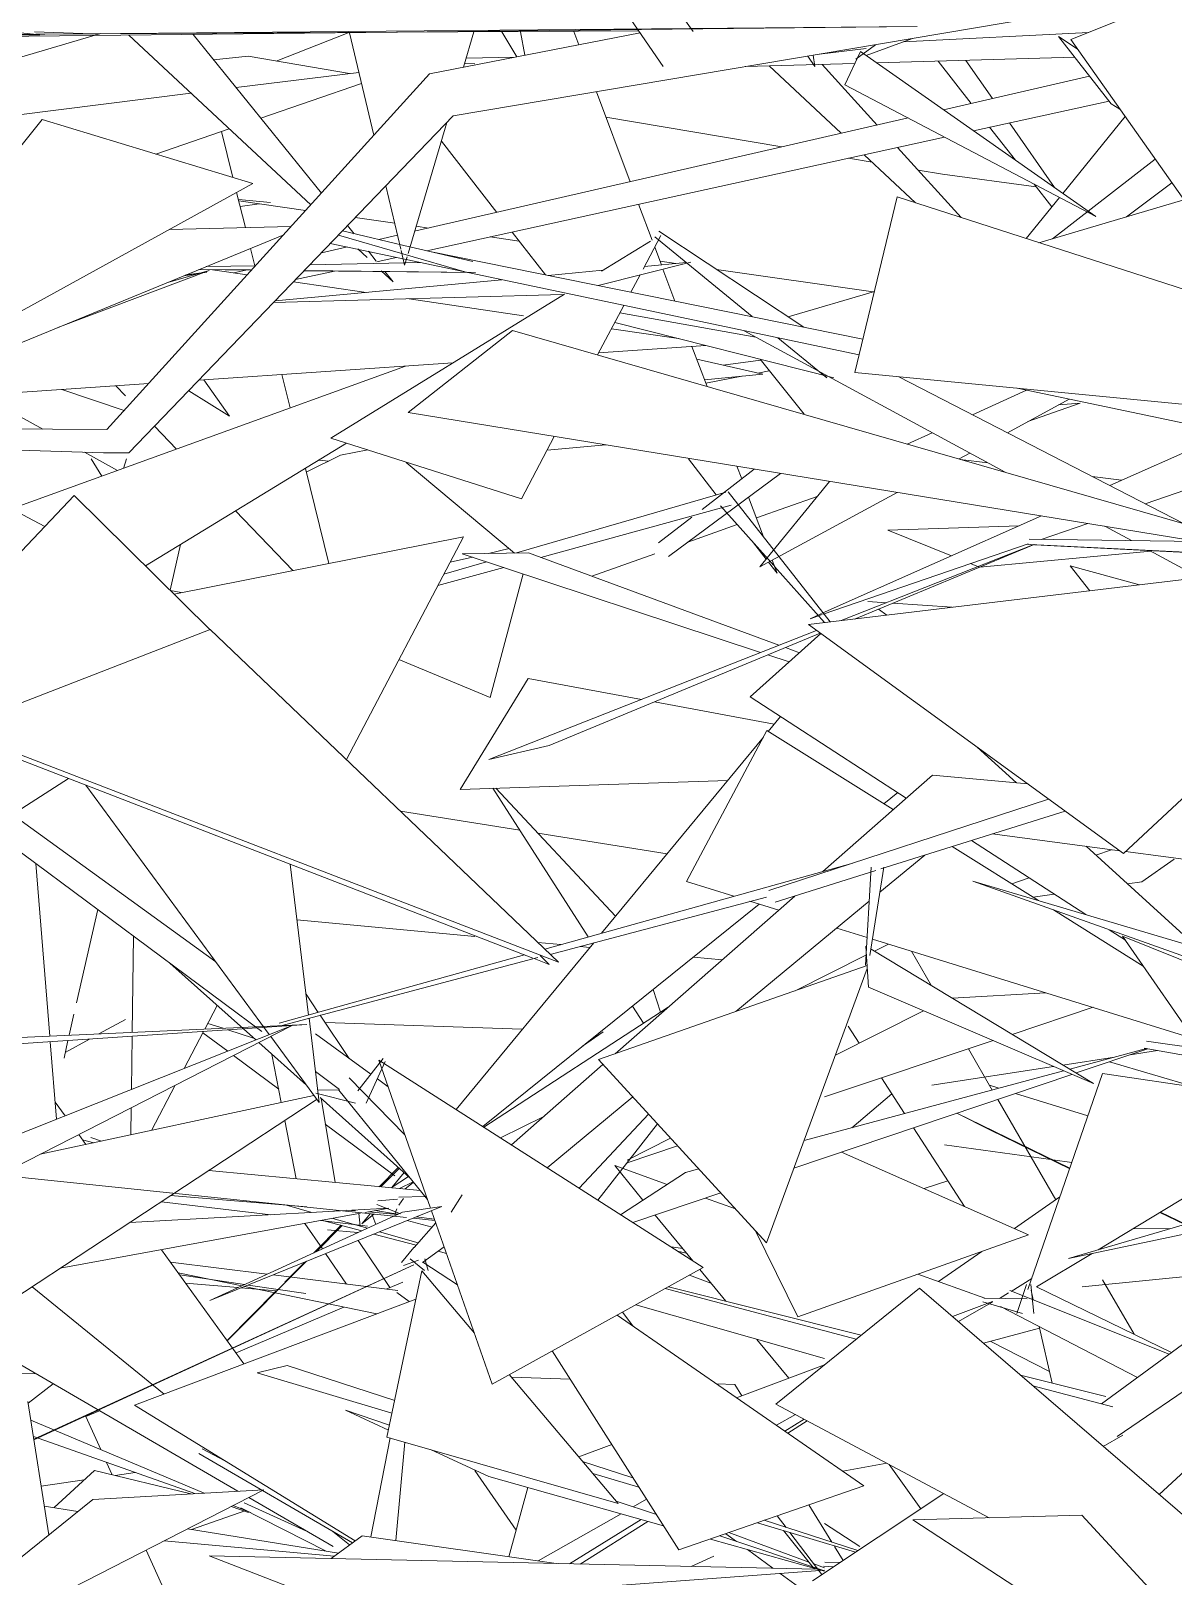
# Model space of a CAD drawing. Header units: millimetres. Extents: x 78096 to 288885, y -20632 to 149556.
# Drawn here: x 251078.9 to 251243.7, y 93007.4 to 93230.5 of the extents above; entities that cross this region are included whole.
import ezdxf

# ---------------------------------------------------------------- set-up
doc = ezdxf.new("R2010")
doc.units = ezdxf.units.MM
doc.layers.add('G-IMPT', color=8, linetype='Continuous', lineweight=9)
doc.layers.add('L-PLNT', color=71, linetype='Continuous', lineweight=9)

# ---------------------------------------------------------------- blocks, each defined once
blk = doc.blocks.new('ZZ-V - Tree Broadleaf 1 - 3dtree rotund SIMPLU-4826059-TOMH A-A')
at = {"layer": 'G-IMPT'}
for p, q in [((25527.88, 93199.91), (25548.8, 93206.1)), ((25491.71, 93189.2), (25504.14, 93192.88)), ((25487.63, 93183.09), (25493.98, 93175.13)), ((25411.08, 93174.84), (25405.18, 93178.54)), ((25411.08, 93174.84), (25407.35, 93180.11)), ((25518.27, 93175.08), (25526.11, 93178.61)), ((25508.87, 93170.84), (25512.49, 93172.48))]:
    blk.add_line(p, q, dxfattribs=at)
blk = doc.blocks.new('ZZ-V - Tree Broadleaf 1 - 3dtree rotund SIMPLU-4826034-TOMH A-A')
at = {"layer": 'G-IMPT'}
for p, q in [((25437.22, 93278.63), (25473.66, 93225.32)), ((25443.74, 93278.03), (25477.98, 93230.42)), ((25548.91, 93235.82), (25532.48, 93229.23)), ((25527.29, 93232.36), (25443.36, 93218.23)), ((25383.69, 93229.93), (25336.05, 93229.84)), ((25347.06, 93216.66), (25392.47, 93230.12)), ((25370.17, 93231.34), (25383.69, 93229.93)), ((25377.55, 93229.65), (25510.33, 93231.1)), ((25510.33, 93231.1), (25378.91, 93229.96)), ((25382.94, 93230.33), (25389.9, 93230.09)), ((25383.1, 93229.99), (25470.15, 93230.47)), ((25396.52, 93229.85), (25422.78, 93205.36)), ((25405.81, 93229.95), (25424.32, 93207.07)), ((25428.4, 93230.2), (25431.9, 93215.42)), ((25470.33, 93230.19), (25439.93, 93224.29)), ((25446.32, 93230.34), (25444.81, 93225.24)), ((25532.48, 93229.23), (25581.77, 93159.35)), ((25439.93, 93224.29), (25393.38, 93172.93)), ((25384.04, 93217.7), (25346.66, 93171.1)), ((25384.04, 93217.7), (25414.42, 93208.45)), ((25443.36, 93218.23), (25396.55, 93169.57)), ((25442.45, 93217.28), (25436.83, 93198.37)), ((25414.42, 93208.45), (25348.23, 93171.96)), ((25433.62, 93208.11), (25435.78, 93198.98)), ((25501.32, 93181.17), (25507.42, 93206.52)), ((25560.63, 93189.33), (25507.42, 93206.52)), ((25377.04, 93183.84), (25418.88, 93201.06)), ((25402.34, 93201.79), (25419.97, 93202.26)), ((25426.77, 93200.98), (25445.35, 93195.6)), ((25437.03, 93199.33), (25427.37, 93201.6)), ((25428.11, 93202.38), (25429.06, 93201.2)), ((25470.75, 93196.09), (25473.33, 93200.95)), ((25472.46, 93200.73), (25486.48, 93189.23)), ((25473.03, 93201.59), (25493.94, 93187.73)), ((25425.6, 93199.77), (25501.93, 93183.7)), ((25429.6, 93199), (25430.93, 93197.75)), ((25431.1, 93198.68), (25432.25, 93197.26)), ((25435.82, 93198.8), (25436.33, 93196.67)), ((25446.17, 93197.18), (25437.11, 93199.31)), ((25439.99, 93198.63), (25502.48, 93186)), ((25471.84, 93200.15), (25464.76, 93195.79)), ((25407.68, 93196.45), (25414.82, 93196.58)), ((25422.68, 93196.73), (25438.59, 93197.03)), ((25436.68, 93197.85), (25436.33, 93196.67)), ((25464.27, 93193.72), (25477.63, 93197.1)), ((25476.96, 93197.04), (25470.96, 93196.48)), ((25386.3, 93187.65), (25408.14, 93195.87)), ((25408.14, 93195.87), (25402.16, 93194.18)), ((25404.48, 93195.14), (25407.81, 93195.63)), ((25407.81, 93195.63), (25404.75, 93195.25)), ((25406.63, 93196.02), (25414.24, 93195.94)), ((25414.09, 93195.97), (25406.72, 93196.05)), ((25406.72, 93196.05), (25414.26, 93195.96)), ((25413.62, 93195.26), (25408.63, 93196)), ((25450.37, 93194.56), (25417.65, 93191.5)), ((25430.77, 93192.72), (25420.31, 93194.27)), ((25421.84, 93195.85), (25446.57, 93195.59)), ((25446.57, 93195.59), (25421.86, 93195.88)), ((25421.86, 93195.87), (25445.78, 93195.59)), ((25432.96, 93195.86), (25434.66, 93194.28)), ((25433.49, 93195.73), (25434.66, 93194.28)), ((25464.96, 93195.92), (25457.06, 93195.18)), ((25468.99, 93192.77), (25470.31, 93195.25)), ((25459.11, 93192.42), (25417.42, 93191.26)), ((25459.4, 93192.49), (25425.67, 93171.71)), ((25453.49, 93189.37), (25436.98, 93191.81)), ((25464.18, 93183.7), (25467.97, 93190.85)), ((25467.41, 93189.78), (25487.04, 93186.28)), ((25436.83, 93175.37), (25451.89, 93187.24)), ((25451.89, 93187.24), (25564.97, 93154.69)), ((25475.86, 93186.06), (25466.19, 93187.49)), ((25466.66, 93188.38), (25498.3, 93180.4)), ((25485.35, 93187.19), (25523.02, 93166.77)), ((25464.34, 93184.01), (25479.8, 93185.06)), ((25490.22, 93186.17), (25497.26, 93180.4)), ((25379.62, 93161.48), (25436.47, 93182.1)), ((25406.64, 93180.06), (25443.29, 93182.57)), ((25501.32, 93181.17), (25571.16, 93174.4)), ((25507.65, 93180.56), (25548.84, 93159.34)), ((25357.09, 93176.67), (25399.4, 93179.56)), ((25524.75, 93178.9), (25575.52, 93168.21)), ((25436.83, 93175.37), (25563.09, 93154.78)), ((25393.38, 93172.93), (25350.47, 93173.19)), ((25453.18, 93162.95), (25425.67, 93171.71)), ((25453.18, 93162.95), (25457.94, 93171.93)), ((25392.86, 93169.57), (25343.03, 93171.18)), ((25392.86, 93169.57), (25396.55, 93169.57)), ((25398.95, 93153.25), (25427.97, 93170.97)), ((25388.65, 93163.42), (25360.14, 93133.28)), ((25388.65, 93163.42), (25408.29, 93144.03)), ((25384.41, 93158.95), (25379.62, 93161.48)), ((25537.4, 93158.97), (25541.22, 93156.9)), ((25444.82, 93157.44), (25403.07, 93149.19)), ((25444.82, 93157.44), (25427.93, 93125.28)), ((25499.35, 93145.35), (25527.13, 93156.32)), ((25527.17, 93156.32), (25501.27, 93145.58)), ((25591.2, 93153.13), (25526.3, 93156.36)), ((25526.3, 93156.36), (25571.98, 93154.05)), ((25526.49, 93157.1), (25550.91, 93156.77)), ((25526.62, 93156.34), (25591.2, 93153.13)), ((25323.24, 93154.81), (25415.74, 93086.01)), ((25444.62, 93155.01), (25454.22, 93155.13)), ((25444.62, 93155.01), (25487.7, 93140.76)), ((25454.22, 93155.13), (25490.36, 93141.81)), ((25494.61, 93144.78), (25587.56, 93155.92)), ((25540.08, 93111.74), (25586.32, 93154.76)), ((25543.85, 93155.47), (25549.8, 93152.25)), ((25532.37, 93153.26), (25542.38, 93150.51)), ((25532.37, 93153.26), (25535.24, 93149.65)), ((25503.17, 93148.12), (25505.88, 93147.93)), ((25504.72, 93147.01), (25505.94, 93146.14)), ((25506.78, 93147.87), (25515.37, 93147.27)), ((25494.61, 93144.78), (25540.08, 93111.74)), ((25371.23, 93129.7), (25408.29, 93144.05)), ((25408.29, 93144.05), (25458.54, 93096.03)), ((25448.5, 93125.28), (25495.77, 93143.94)), ((25496.33, 93143.53), (25457.19, 93127.32)), ((25496.41, 93143.47), (25486.21, 93134.34)), ((25345.57, 93142.11), (25409.08, 93096.09)), ((25488.77, 93140.4), (25491.85, 93139.39)), ((25491.31, 93141.46), (25493.33, 93140.71)), ((25454.17, 93137), (25444.37, 93120.98)), ((25454.17, 93137), (25470.51, 93133.97)), ((25508.74, 93119.72), (25486.21, 93134.34)), ((25454.83, 93096.64), (25360.14, 93133.28)), ((25472.4, 93133.62), (25489.68, 93130.41)), ((25490.58, 93131.5), (25488.81, 93129.35)), ((25371.23, 93129.7), (25458.54, 93096.03)), ((25488.62, 93129.47), (25477.01, 93107.67)), ((25488.62, 93129.47), (25506.85, 93118.06)), ((25448.5, 93125.28), (25457.19, 93127.32)), ((25488.11, 93128.51), (25464.77, 93100.22)), ((25518.97, 93127.08), (25524.63, 93121.93)), ((25379.73, 93117.36), (25387.82, 93122.57)), ((25512.51, 93123.03), (25496.69, 93109.14)), ((25526.26, 93121.78), (25512.51, 93123.03)), ((25390.33, 93121.6), (25416.81, 93085.58)), ((25444.37, 93120.98), (25482.96, 93122.26)), ((25507.53, 93120.51), (25505.52, 93118.89)), ((25488.88, 93106.37), (25529.28, 93119.59)), ((25505.08, 93109.5), (25531.65, 93117.86)), ((25534.65, 93102.91), (25518.15, 93113.61)), ((25539.55, 93112.13), (25521.14, 93114.55)), ((25511.39, 93111.49), (25504.92, 93106.13)), ((25515.36, 93112.74), (25527.83, 93104.93)), ((25534.71, 93112.77), (25550.93, 93098.01)), ((25536.09, 93111.5), (25538.37, 93112.28)), ((25593.11, 93105.06), (25540.37, 93112.02)), ((25383.11, 93110.28), (25385.14, 93085.36)), ((25419.82, 93110.19), (25422.48, 93088.41)), ((25456.56, 93097.93), (25501.04, 93110.35)), ((25489.81, 93104.69), (25504.36, 93109.27)), ((25502.84, 93095.61), (25503.65, 93109.73)), ((25503.5, 93097.01), (25505.48, 93109.73)), ((25542.71, 93107.66), (25547.4, 93110.89)), ((25483.86, 93105.55), (25477.01, 93107.67)), ((25518.34, 93107.75), (25550.15, 93098.31)), ((25518.34, 93107.75), (25598.36, 93079.17)), ((25523.95, 93107.36), (25526.46, 93108.22)), ((25540.64, 93107.36), (25542.71, 93107.66)), ((25457.35, 93097.17), (25488.55, 93105.43)), ((25492.65, 93105.59), (25466.71, 93082.81)), ((25503.37, 93104.85), (25484.14, 93088.92)), ((25490.33, 93103.55), (25486.16, 93104.84)), ((25527.04, 93105.43), (25530.1, 93105.86)), ((25487.52, 93104.42), (25447.61, 93072.31)), ((25529.96, 93103.6), (25542.93, 93095.48)), ((25503.07, 93099.61), (25498.69, 93100.97)), ((25540.36, 93099.2), (25538.02, 93100.72)), ((25397.19, 93099.81), (25397.01, 93085.9)), ((25463.62, 93098.83), (25443.77, 93074.77)), ((25502.91, 93098.37), (25503.26, 93092.44)), ((25550.15, 93085.04), (25503.87, 93099.36)), ((25506.16, 93098.65), (25504.13, 93097.64)), ((25556.75, 93075.48), (25539.96, 93099.78)), ((25593.4, 93078.21), (25539.96, 93099.78)), ((25402.44, 93095.91), (25414.86, 93084.81)), ((25418.25, 93087.23), (25453.63, 93097.11)), ((25418.45, 93086.87), (25455.58, 93096.7)), ((25457.21, 93095.72), (25455.05, 93096.56)), ((25455.9, 93097.02), (25457.21, 93095.72)), ((25502.92, 93097.03), (25492.69, 93091.91)), ((25535.78, 93078.5), (25503.65, 93097.93)), ((25464.31, 93081.97), (25503.07, 93095.55)), ((25488.57, 93055.52), (25503.1, 93095.14)), ((25423.86, 93088.79), (25422.11, 93091.4)), ((25535.78, 93078.5), (25503.26, 93092.44)), ((25409.28, 93089.79), (25407.49, 93086.37)), ((25474.37, 93089.54), (25447.79, 93072.2)), ((25334.45, 93081.17), (25422.2, 93087.04)), ((25339.52, 93083.31), (25422.2, 93087.04)), ((25340.27, 93055.14), (25420.09, 93086.88)), ((25345, 93048.5), (25420.09, 93086.88)), ((25422.54, 93087.95), (25424.02, 93075.76)), ((25428.33, 93082.14), (25424.15, 93088.37)), ((25385.2, 93084.56), (25386.11, 93073.37)), ((25397.01, 93085.35), (25396.91, 93077.67)), ((25407.31, 93086.04), (25404.5, 93080.68)), ((25417.01, 93085.31), (25424.02, 93075.76)), ((25423.45, 93085.68), (25431.47, 93079.87)), ((25543.41, 93084.64), (25551.21, 93083.51)), ((25415.28, 93084.43), (25422.19, 93078.26)), ((25532.32, 93080.59), (25543.39, 93083.57)), ((25533.24, 93080.04), (25543.59, 93083.53)), ((25543.07, 93083.63), (25552.28, 93081.96)), ((25423.48, 93080.26), (25426.94, 93077.68)), ((25433.25, 93082.11), (25429.56, 93077.46)), ((25433.54, 93081.68), (25430.77, 93075.69)), ((25479.44, 93051.95), (25432.63, 93081.9)), ((25432.63, 93081.9), (25440.09, 93060.54)), ((25464.95, 93081.27), (25451.74, 93069.67)), ((25464.31, 93081.97), (25488.57, 93055.52)), ((25493.98, 93070.28), (25531.45, 93080.36)), ((25403.23, 93078.27), (25399.81, 93071.76)), ((25428.31, 93079.33), (25436.39, 93071.13)), ((25432.4, 93079.2), (25433.98, 93078.05)), ((25492.52, 93066.29), (25532.65, 93079.84)), ((25537.06, 93079.95), (25526.3, 93048.76)), ((25537.06, 93079.95), (25555.54, 93077.24)), ((25361.37, 93035.23), (25423.73, 93076.25)), ((25383.74, 93068.3), (25423.25, 93076.81)), ((25385.91, 93075.83), (25387.34, 93073.86)), ((25423.51, 93077.14), (25429.24, 93075.69)), ((25423.8, 93077.59), (25426.83, 93077.57)), ((25424.14, 93076.52), (25437.06, 93064.97)), ((25426.83, 93077.54), (25439.66, 93061.78)), ((25469.25, 93076.59), (25456.9, 93066.37)), ((25396.88, 93075.02), (25396.83, 93071.12)), ((25456.41, 93073.77), (25450.19, 93070.66)), ((25532.13, 93053.28), (25604.83, 93074.45)), ((25536.42, 93054.53), (25570.44, 93075.06)), ((25604.5, 93072.03), (25539.16, 93027.58)), ((25389.3, 93071.14), (25390.32, 93069.72)), ((25389.84, 93070.38), (25391.49, 93069.97)), ((25391.07, 93070.74), (25392.59, 93070.21)), ((25585.42, 93067.87), (25536.89, 93032.27)), ((25436.61, 93059.19), (25377.86, 93065.29)), ((25408.06, 93065.94), (25438.62, 93063.06)), ((25436.91, 93065.1), (25434.39, 93063.46)), ((25436.26, 93065.68), (25434.47, 93063.51)), ((25476.86, 93065.67), (25467.5, 93059.58)), ((25476.86, 93065.67), (25478.78, 93066.19)), ((25402.57, 93062.33), (25422.21, 93060.71)), ((25437.57, 93064.34), (25435.58, 93063.35)), ((25437.62, 93064.28), (25436.37, 93063.27)), ((25444.64, 93062.44), (25443.05, 93059.94)), ((25469.28, 93058.45), (25481.96, 93062.73)), ((25396.67, 93058.44), (25427.93, 93060.19)), ((25401.23, 93061.45), (25417.04, 93059.58)), ((25408.24, 93047.2), (25441.73, 93060.76)), ((25419.29, 93060.95), (25422.94, 93059.91)), ((25427.98, 93060.24), (25429.27, 93060.13)), ((25428.73, 93060.24), (25434.06, 93060.53)), ((25430.66, 93059.91), (25434.06, 93060.53)), ((25432.1, 93060.17), (25435.36, 93059.64)), ((25432.32, 93061.07), (25435.74, 93059.73)), ((25432.49, 93061.59), (25435.32, 93061.82)), ((25435.19, 93060.43), (25434.92, 93059.71)), ((25439.31, 93062.21), (25435.48, 93062.09)), ((25435.49, 93060.98), (25436.19, 93061.93)), ((25441.73, 93060.76), (25436.03, 93059.95)), ((25440.22, 93060.15), (25448.96, 93035.14)), ((25386.64, 93051.85), (25429.95, 93059.78)), ((25408.24, 93047.2), (25436.03, 93059.95)), ((25424.24, 93058.73), (25430.99, 93057.94)), ((25424.87, 93058.66), (25430.15, 93057.25)), ((25425.96, 93059.05), (25430.96, 93057.62)), ((25429.74, 93059.74), (25429.94, 93057.95)), ((25431.36, 93059.73), (25430.15, 93058.27)), ((25431.9, 93059.68), (25430.15, 93058.27)), ((25431.06, 93059.98), (25435.34, 93059.63)), ((25431.6, 93059.71), (25432.17, 93058.18)), ((25436.72, 93058.73), (25440.3, 93057.79)), ((25440.71, 93058.76), (25437.58, 93059.08)), ((25437.69, 93054.83), (25440.84, 93058.4)), ((25440.65, 93058.93), (25437.99, 93059.25)), ((25532.13, 93053.28), (25559.16, 93058.97)), ((25431.91, 93056.79), (25437.99, 93055.17)), ((25432.73, 93057.12), (25438.31, 93055.53)), ((25401.27, 93054.53), (25413.15, 93038.04)), ((25435.88, 93052.68), (25437.66, 93054.87)), ((25438.92, 93052.67), (25442.05, 93054.93)), ((25441.2, 93054.32), (25442.37, 93054)), ((25527.54, 93049.17), (25535.54, 93054)), ((25437.65, 93052.35), (25382.83, 93027.18)), ((25382.84, 93027.08), (25437.65, 93052.35)), ((25438.8, 93051.46), (25433.79, 93027.48)), ((25436.19, 93052.26), (25438.33, 93053.01)), ((25439.2, 93051.51), (25437.12, 93053.19)), ((25446.4, 93042.47), (25438.8, 93051.46)), ((25439.72, 93051.51), (25439.23, 93053.2)), ((25479.44, 93051.95), (25448.96, 93035.14)), ((25382.6, 93049.19), (25401.64, 93033.69)), ((25473.92, 93048.91), (25501.51, 93041.62)), ((25474.4, 93049.17), (25502.22, 93042.19)), ((25489.91, 93032.25), (25510.65, 93048.99)), ((25593.04, 92977.97), (25510.65, 93048.99)), ((25526.11, 93049.5), (25524.68, 93045.33)), ((25526.71, 93049.5), (25527.16, 93045.34)), ((25527.54, 93049.17), (25547.02, 93039.7)), ((25397.34, 93032.07), (25437.95, 93047.4)), ((25515.43, 93044.87), (25521.18, 93047.03)), ((25516.25, 93044.16), (25521.24, 93047)), ((25519.77, 93047), (25525.52, 93045.33)), ((25519.93, 93047.52), (25526.16, 93047.44)), ((25523.69, 93048.62), (25546.68, 93039.45)), ((25527.06, 93047.28), (25526.74, 93048.69)), ((25502.61, 93020.46), (25467.01, 93045.09)), ((25467.77, 93045.51), (25469.28, 93043.52)), ((25469.69, 93046.57), (25496.94, 93038.8)), ((25522.35, 93046.35), (25542.11, 93036.1)), ((25372.68, 93042.66), (25412.26, 93019.66)), ((25529.79, 93035.28), (25527.93, 93043.45)), ((25419.37, 93037.81), (25415.05, 93036.73)), ((25419.37, 93037.81), (25434.9, 93032.77)), ((25457.61, 93039.91), (25475.93, 93011.18)), ((25484.25, 93033.16), (25496.93, 93037.92)), ((25434.51, 93030.91), (25415.05, 93036.73)), ((25467.17, 93017.87), (25451.44, 93036.5)), ((25525.24, 93036.42), (25537.56, 93033.33)), ((25527.02, 93034.88), (25538.55, 93031.83)), ((25381.98, 93032.62), (25384.97, 93013.35)), ((25397.34, 93032.07), (25429.21, 93012.51)), ((25434, 93028.48), (25427.79, 93031.35)), ((25434.15, 93029.21), (25427.79, 93031.35)), ((25489.91, 93032.25), (25520.69, 93015.83)), ((25545.24, 93019.18), (25560.37, 93033.22)), ((25407.4, 93019.38), (25382.4, 93029.92)), ((25489.99, 93029.19), (25492.73, 93030.75)), ((25382.77, 93027.57), (25406.06, 93019.31)), ((25434.23, 93027.35), (25431.48, 93013.06)), ((25467.17, 93017.87), (25433.79, 93027.48)), ((25537.15, 93026.14), (25539.99, 93027.73)), ((25406.62, 93025.11), (25428.83, 93012.22)), ((25407.13, 93025.8), (25410.37, 93024.07)), ((25448.47, 93021.79), (25440.07, 93025.67)), ((25461.48, 93024.61), (25466.23, 93026.39)), ((25385.76, 93017.29), (25391.57, 93022.67)), ((25405.5, 93019.27), (25391.57, 93022.67)), ((25462.03, 93023.96), (25469.28, 93021.61)), ((25470.16, 93020.23), (25463.5, 93022.23)), ((25416.03, 93019.87), (25353.15, 92987.69)), ((25416.03, 93019.87), (25391.33, 93018.47)), ((25448.47, 93021.79), (25473.71, 93014.67)), ((25454.14, 93020.19), (25451.38, 93010.21)), ((25502.61, 93020.46), (25475.93, 93011.18)), ((25353.15, 92987.69), (25391.33, 93018.47)), ((25413.18, 93018), (25422.16, 93013.9)), ((25413.83, 93018.74), (25426.01, 93011.66)), ((25472.67, 93016.29), (25466.87, 93018.24)), ((25469.34, 93017.41), (25471.26, 93018.51)), ((25514.14, 93019.32), (25495.18, 93006.73)), ((25389.18, 93016.74), (25384.32, 93017.52)), ((25405.56, 93014.12), (25413.43, 93016.9)), ((25411.3, 93017.45), (25413.78, 93016.57)), ((25414.07, 93016.57), (25411.61, 93017.61)), ((25412.69, 93017.28), (25425.01, 93011)), ((25455.63, 93009.6), (25467.57, 93016.4)), ((25488.23, 93015.46), (25501.73, 93011.08)), ((25490.12, 93016.11), (25491.4, 93014.43)), ((25509.7, 93015.51), (25534.06, 93016.22)), ((25509.7, 93015.51), (25572.73, 92974.4)), ((25534.06, 93016.22), (25572.73, 92974.4)), ((25426.79, 93010.72), (25404.98, 93014.21)), ((25430.2, 93013.24), (25425.73, 93009.93)), ((25425.99, 93013.87), (25428.4, 93011.91)), ((25430.2, 93013.24), (25458.2, 93009.23)), ((25496.94, 93008.15), (25481.81, 93013.23)), ((25501.42, 93010.87), (25487.25, 93015.12)), ((25491.04, 93013.98), (25495.49, 93008.42)), ((25491.95, 93013.71), (25496.56, 93007.64)), ((25401.64, 93012.5), (25426.19, 93010.27)), ((25480.47, 93012.76), (25496.94, 93008.11)), ((25426.86, 93003.06), (25408.12, 93010.32)), ((25495.87, 93008.41), (25408.12, 93010.32)), ((25496.8, 93008.84), (25498.22, 93008.75)), ((25496.96, 93009.43), (25499.17, 93009.38)), ((25426.86, 93003.06), (25496.94, 93008.25))]:
    blk.add_line(p, q, dxfattribs=at)
blk = doc.blocks.new('ZZ-V - Tree Broadleaf 2 - 3dtree rotund SIMPLU-4826084-TOMH A-A')
at = {"layer": 'G-IMPT'}
for p, q in [((25488.05, 93180.93), (25478.51, 93183.07)), ((25487.72, 93182.97), (25482.3, 93182.22)), ((25488.05, 93180.93), (25479.62, 93180.11)), ((25386.88, 93178.71), (25395.86, 93175.66)), ((25375.19, 93177.91), (25384.11, 93172.99)), ((25390.13, 93169.66), (25394.91, 93167.02)), ((25396.2, 93168.68), (25395.74, 93167.32)), ((25403.99, 93156.33), (25402.5, 93149.75)), ((25449.07, 93121.14), (25462.84, 93099.68)), ((25449.5, 93121.15), (25466.78, 93102.66)), ((25435.72, 93117.84), (25452.95, 93115.09)), ((25455.55, 93114.67), (25474.23, 93111.69)), ((25392.04, 93103.64), (25388.99, 93090.17)), ((25420.8, 93102.15), (25446.49, 93099.73)), ((25455.56, 93098.88), (25458.86, 93098.57)), ((25461.65, 93098.31), (25463.08, 93098.17)), ((25478.01, 93096.77), (25482.16, 93096.38)), ((25509.5, 93097.62), (25512.4, 93092.63)), ((25472.19, 93092.09), (25473.27, 93088.82)), ((25515.35, 93090.85), (25528.88, 93091.62)), ((25469.24, 93089.71), (25470.83, 93087.23)), ((25511.22, 93089.03), (25498.5, 93082.61)), ((25535.69, 93089.52), (25524.01, 93085.62)), ((25388.61, 93088.54), (25387.92, 93085.49)), ((25392.22, 93085.68), (25396.03, 93087.78)), ((25500.33, 93086.79), (25501.92, 93084.33)), ((25387.75, 93084.73), (25387.18, 93082.19)), ((25387.36, 93083.01), (25390.87, 93084.94)), ((25521.29, 93084.71), (25496.94, 93076.58)), ((25517.7, 93083.51), (25521.14, 93077.58)), ((25531.33, 93081.19), (25538.79, 93082.33)), ((25541.07, 93082.68), (25544.98, 93083.28)), ((25512.44, 93078.29), (25529.99, 93080.98)), ((25505.15, 93079.32), (25508.48, 93074.18)), ((25522.11, 93077.85), (25520.74, 93078.27)), ((25521.93, 93076.22), (25530.34, 93061.74)), ((25534.95, 93073.84), (25524.52, 93077.09)), ((25471.52, 93074.11), (25461.55, 93063.39)), ((25472.82, 93072.69), (25464.22, 93061.68)), ((25509.8, 93072.13), (25517.14, 93060.77)), ((25475.74, 93069.51), (25468.43, 93067.07)), ((25474.73, 93070.61), (25468.46, 93067.45)), ((25529.6, 93067.54), (25514.26, 93069.68)), ((25526.38, 93056.69), (25499.39, 93068.61)), ((25532.63, 93067.12), (25529.9, 93067.5)), ((25470.73, 93061.69), (25466.66, 93066.67)), ((25474.22, 93063.96), (25466.66, 93066.67)), ((25484.07, 93060.43), (25479.74, 93061.98)), ((25477.91, 93052.93), (25472.5, 93059.53)), ((25493.09, 93044.82), (25486.91, 93057.33)), ((25493.09, 93044.82), (25526.38, 93056.69)), ((25546.78, 93057.55), (25541.51, 93057.6)), ((25402.55, 93052.75), (25416.51, 93051)), ((25403.66, 93051.21), (25412.83, 93049.31)), ((25438.98, 93052.71), (25443.96, 93049.47)), ((25482.68, 93047.09), (25478.93, 93051.67)), ((25554.41, 93051.21), (25534.12, 93049.16)), ((25403.89, 93050.89), (25413.25, 93049.5)), ((25404.73, 93049.72), (25412.28, 93049.06)), ((25412.72, 93049.02), (25417.81, 93048.57)), ((25413.23, 93049.22), (25432.31, 93045.27)), ((25413.74, 93049.43), (25422.07, 93048.19)), ((25417.35, 93050.89), (25435.37, 93048.62)), ((25436.08, 93049.86), (25433.67, 93048.84)), ((25520.09, 93047.52), (25510.39, 93050.99)), ((25537.05, 93050.2), (25541.62, 93042.33)), ((25435.21, 93048.35), (25437, 93047.04)), ((25427.57, 93046.25), (25412, 93039.64)), ((25519.9, 93041.02), (25527.98, 93043.22)), ((25491.77, 93035.98), (25487.19, 93041.58)), ((25392.28, 93031.27), (25390.33, 93030.44)), ((25392.49, 93025.67), (25390.33, 93030.44)), ((25436.37, 93026.74), (25435.09, 93012.54)), ((25394.12, 93022.05), (25393.32, 93023.83)), ((25499.6, 93022.54), (25505.93, 93023.71)), ((25506.26, 93023.53), (25510.86, 93017.14)), ((25482.7, 93013.53), (25484.22, 93012.42)), ((25496.94, 93014.99), (25502.05, 93011.66)), ((25404.88, 92998.23), (25399.03, 93011.17)), ((25485.81, 93011.25), (25489.5, 93008.55)), ((25490.55, 93007.78), (25493.71, 93005.46))]:
    blk.add_line(p, q, dxfattribs=at)
blk = doc.blocks.new('ZZ-V - Tree Broadleaf 2 - 3dtree rotund SIMPLU-4826109-TOMH A-A')
at = {"layer": 'G-IMPT'}
for p, q in [((25417.82, 93226.13), (25428.18, 93230.2)), ((25450.38, 93230.36), (25452.54, 93226.74)), ((25453.08, 93230.37), (25453.7, 93226.96)), ((25461.47, 93228.47), (25460.74, 93230.41)), ((25508.3, 93228.91), (25535.06, 93230.26)), ((25530.71, 93229.69), (25538.33, 93219.93)), ((25530.71, 93229.69), (25533.42, 93227.9)), ((25502.97, 93227.96), (25496.21, 93227.13)), ((25499.89, 93222.69), (25502.13, 93227.49)), ((25504.29, 93228.49), (25501.44, 93226.4)), ((25536.1, 93203.67), (25502.13, 93227.49)), ((25509.61, 93229.38), (25502.94, 93226.95)), ((25408.75, 93226.32), (25413.76, 93226.82)), ((25413.76, 93226.82), (25428.38, 93224.33)), ((25444.97, 93225.76), (25446.49, 93225.74)), ((25445.2, 93226.55), (25452.3, 93226.69)), ((25485.5, 93225.32), (25501.33, 93225.78)), ((25488.94, 93225.42), (25499.34, 93215.7)), ((25494.51, 93226.84), (25495.56, 93225.35)), ((25495.28, 93226.97), (25495.56, 93225.35)), ((25504.54, 93216.89), (25496.59, 93225.64)), ((25504.44, 93225.87), (25533.06, 93226.68)), ((25513.32, 93226.12), (25518.09, 93220.01)), ((25521.18, 93220.72), (25517.35, 93226.23)), ((25412.01, 93222.29), (25429.75, 93224.5)), ((25415.56, 93217.9), (25430.13, 93222.89)), ((25514.11, 93219.09), (25535.2, 93223.94)), ((25380.28, 93218.32), (25405.5, 93221.47)), ((25468.89, 93208.7), (25464.01, 93221.71)), ((25499.89, 93222.69), (25536.1, 93203.67)), ((25518.43, 93216.06), (25538, 93220.36)), ((25538.33, 93219.93), (25539.56, 93219.19)), ((25400.42, 93212.71), (25411.01, 93216.34)), ((25437.78, 93201.55), (25508.99, 93217.91)), ((25465.39, 93218.04), (25490.78, 93213.73)), ((25520.77, 93216.57), (25524.49, 93211.81)), ((25530.11, 93207.87), (25523.63, 93217.2)), ((25540.32, 93218.11), (25531.33, 93207.02)), ((25411.55, 93209.32), (25409.9, 93215.96)), ((25439.55, 93198.74), (25514.26, 93215.14)), ((25441.65, 93214.58), (25449.65, 93204.28)), ((25500.39, 93212.1), (25503.81, 93211.52)), ((25502.66, 93212.6), (25510.07, 93205.66)), ((25516.67, 93203.53), (25507.48, 93213.65)), ((25529.82, 93200.48), (25544.66, 93211.96)), ((25510.44, 93210.39), (25513.94, 93209.79)), ((25513.94, 93209.79), (25527.5, 93207.95)), ((25527.19, 93208.35), (25529.75, 93205.07)), ((25540.5, 93203.64), (25547.08, 93208.53)), ((25413.35, 93202.09), (25412.09, 93207.17)), ((25412.35, 93206.12), (25416.97, 93205.73)), ((25412.4, 93205.93), (25422.04, 93204.55)), ((25412.59, 93205.14), (25415.34, 93205.51)), ((25472.05, 93200.29), (25470.11, 93205.45)), ((25530.85, 93206.43), (25526.05, 93200.5)), ((25429.22, 93203.53), (25434.9, 93202.71)), ((25432.62, 93200.36), (25435.31, 93200.98)), ((25437.99, 93202.27), (25439.79, 93202.01)), ((25448.67, 93200.74), (25452.86, 93200.14)), ((25451.85, 93201.44), (25456.65, 93195.26)), ((25414.72, 93196.58), (25414.1, 93199.09)), ((25424.35, 93198.46), (25428.07, 93199.32)), ((25473.39, 93196.71), (25472.43, 93199.26)), ((25432.34, 93197.15), (25435.12, 93197.76)), ((25473.2, 93197.23), (25475.49, 93196.9)), ((25475.35, 93191.48), (25473.62, 93196.09)), ((25411.67, 93195.55), (25413.4, 93195.95)), ((25420.61, 93194.58), (25426.21, 93195.81)), ((25481.37, 93196.06), (25503.95, 93192.83)), ((25479.98, 93179.16), (25477.81, 93184.93)), ((25419.83, 93176.06), (25418.63, 93180.88)), ((25479.81, 93179.61), (25485, 93180.63)), ((25487.33, 93181.09), (25488.96, 93181.41)), ((25394.65, 93179.24), (25396.03, 93177.79)), ((25532.26, 93177.32), (25523.33, 93172.48)), ((25526.27, 93174.07), (25533.83, 93176.75)), ((25530.71, 93176.48), (25533.83, 93176.75)), ((25400.24, 93173.4), (25403.4, 93170.1)), ((25538.12, 93164.86), (25555.26, 93172.48)), ((25427.07, 93169.21), (25431.04, 93170)), ((25456.9, 93169.97), (25465.37, 93170.72)), ((25517.91, 93169.54), (25516.35, 93168.69)), ((25566.31, 93170.15), (25543.23, 93162.23)), ((25391.09, 93168.68), (25392.64, 93166.2)), ((25425.42, 93153.61), (25422.01, 93167.33)), ((25422.14, 93166.79), (25427.07, 93169.21)), ((25423.95, 93168.52), (25425.4, 93168.39)), ((25436.55, 93168.17), (25452.19, 93155.1)), ((25477.29, 93168.68), (25481.31, 93163.5)), ((25479.26, 93161.4), (25486.79, 93167.22)), ((25484.98, 93165.82), (25484.3, 93167.63)), ((25516.53, 93168.63), (25520.53, 93168.12)), ((25474.41, 93154.6), (25490.59, 93166.6)), ((25497.64, 93165.45), (25487.62, 93153.11)), ((25535.58, 93166.16), (25539.82, 93165.61)), ((25452.46, 93155.11), (25482.67, 93163.9)), ((25497.76, 93145.16), (25483.05, 93163.93)), ((25488.12, 93157.46), (25485.97, 93163.18)), ((25487.1, 93160.18), (25495.89, 93163.29)), ((25507.44, 93163.86), (25487.62, 93153.11)), ((25411.94, 93161.19), (25420.2, 93152.57)), ((25455.97, 93154.48), (25483.47, 93162.02)), ((25489.61, 93153.3), (25481.94, 93161.91)), ((25496.61, 93146.4), (25528.24, 93160.46)), ((25473, 93156.56), (25477.8, 93160.27)), ((25477.19, 93156.66), (25484.35, 93159.2)), ((25525.03, 93159.04), (25506.09, 93158.42)), ((25515.25, 93154.69), (25506.09, 93158.42)), ((25534.92, 93159.37), (25528.22, 93157.08)), ((25486.7, 93156.57), (25488.52, 93154.21)), ((25526.32, 93156.42), (25496.72, 93146.26)), ((25441.99, 93152.06), (25448.13, 93153.85)), ((25442.89, 93153.77), (25446.11, 93154.52)), ((25448.42, 93155.06), (25451.41, 93155.76)), ((25463.36, 93151.76), (25472.45, 93154.98)), ((25488.86, 93153.78), (25490.1, 93152.19)), ((25490.1, 93152.19), (25489.39, 93154.06)), ((25519.33, 93153.07), (25544.05, 93155.37)), ((25441.12, 93150.41), (25450.64, 93153.02)), ((25448.67, 93134.27), (25453.46, 93152.09)), ((25496.93, 93145.06), (25489.74, 93153.15)), ((25519.26, 93153.06), (25518.01, 93153.57)), ((25404.07, 93149.39), (25402.55, 93149.69)), ((25494.86, 93145.62), (25496.51, 93146.36)), ((25496.62, 93146.23), (25494.86, 93145.62)), ((25448.67, 93134.27), (25435.51, 93139.72)), ((25407.92, 93087.19), (25410.13, 93086.49)), ((25453.32, 93086.35), (25424.86, 93087.31)), ((25410.8, 93083.19), (25407.22, 93085.86)), ((25410.82, 93086.27), (25414.54, 93085.09)), ((25464.99, 93085.96), (25462.01, 93083.9)), ((25418.17, 93077.69), (25411.64, 93082.56)), ((25417.19, 93082.73), (25418.53, 93075.8)), ((25550.48, 93077.98), (25538.06, 93081.66)), ((25424.27, 93076.4), (25426.3, 93064.22)), ((25500.88, 93072.14), (25506.64, 93077.02)), ((25516.01, 93074.22), (25520.87, 93071.78)), ((25516.04, 93074.23), (25532.35, 93066.31)), ((25419.04, 93073.17), (25420.68, 93064.75)), ((25434.92, 93065.18), (25424.89, 93072.67)), ((25532.32, 93066.22), (25520.87, 93071.78)), ((25435.44, 93066.42), (25432.67, 93063.62)), ((25435.59, 93066.29), (25432.9, 93063.6)), ((25514.74, 93064.49), (25511.31, 93063.35)), ((25530.91, 93062.14), (25524.37, 93057.58)), ((25421.94, 93058.31), (25424.46, 93054.64)), ((25427.17, 93058.05), (25423.25, 93054.09)), ((25427.32, 93058.01), (25423.56, 93054.23)), ((25548.92, 93058.17), (25545.34, 93059.91)), ((25545.42, 93059.96), (25549.03, 93058.2)), ((25425.19, 93057.42), (25429.57, 93056.99)), ((25429.65, 93055.87), (25434.21, 93049.07)), ((25424.93, 93053.96), (25427.97, 93049.55)), ((25476.47, 93054.68), (25474.79, 93054.92)), ((25476.99, 93054.04), (25475.73, 93054.32)), ((25519.63, 93054.28), (25513.37, 93049.93)), ((25422.18, 93052.85), (25410.74, 93041.38)), ((25421.92, 93052.74), (25419.04, 93049.83)), ((25480.54, 93049.71), (25477.47, 93050.86)), ((25526.85, 93050.36), (25523.86, 93048.51)), ((25417.74, 93048.52), (25410.72, 93041.41)), ((25523.49, 93048.28), (25522.21, 93047.49)), ((25529.41, 93036.96), (25520.93, 93041.3)), ((25382.98, 93036.68), (25375.15, 93036.48)), ((25460.21, 93035.84), (25451.76, 93036.12)), ((25385.59, 93035.16), (25382.02, 93032.39)), ((25484, 93035.07), (25481.36, 93035.16)), ((25484, 93035.07), (25485, 93033.44)), ((25493.99, 93030.08), (25491.2, 93028.35)), ((25494.44, 93029.83), (25491.63, 93028.06)), ((25394.56, 93021.94), (25397.45, 93022.36)), ((25446.49, 93022.67), (25452.44, 93014.03)), ((25383.88, 93020.4), (25390.08, 93021.29)), ((25494.68, 93017.7), (25498.01, 93012.29)), ((25470.49, 93015.57), (25460.14, 93009.19)), ((25471.44, 93015.31), (25461.69, 93009.15)), ((25494.68, 93009.44), (25483.12, 93013.68)), ((25498.4, 93011.66), (25499.62, 93009.68)), ((25480.94, 93010.27), (25477.7, 93008.81)), ((25496.94, 93008.61), (25495.39, 93009.17))]:
    blk.add_line(p, q, dxfattribs=at)

msp = doc.modelspace()

# ---------------------------------------------------------------- block references
at = {"layer": 'L-PLNT'}
for name in ['ZZ-V - Tree Broadleaf 1 - 3dtree rotund SIMPLU-4826059-TOMH A-A', 'ZZ-V - Tree Broadleaf 2 - 3dtree rotund SIMPLU-4826109-TOMH A-A', 'ZZ-V - Tree Broadleaf 2 - 3dtree rotund SIMPLU-4826084-TOMH A-A', 'ZZ-V - Tree Broadleaf 1 - 3dtree rotund SIMPLU-4826034-TOMH A-A']:
    msp.add_blockref(name, (225696.455, 0), dxfattribs=at)

doc.saveas('drawing.dxf')
